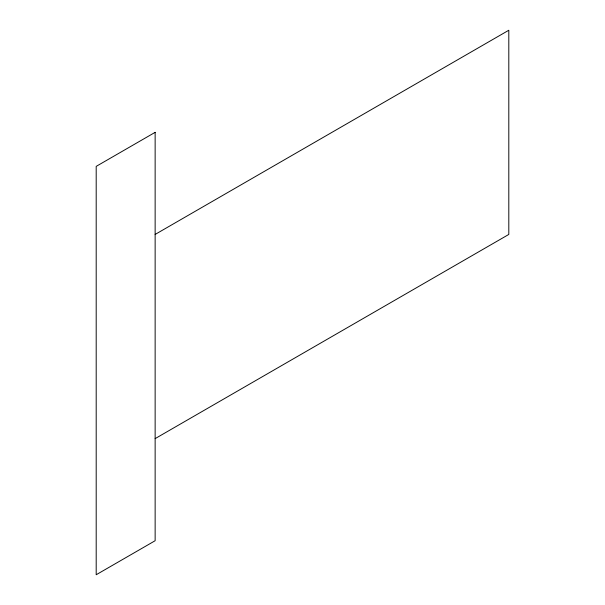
<?xml version="1.0" encoding="UTF-8"?>
<svg xmlns="http://www.w3.org/2000/svg" width="605" height="605" viewBox="0 0 605 605"><rect width="100%" height="100%" fill="white"/><g stroke="black" fill="none" stroke-linecap="round" stroke-linejoin="round"><path stroke-width="0.91" d="M155.137 234.438L508.805 30.25L508.805 234.438L155.137 438.625M155.137 132.344L96.195 166.375L96.195 574.75L155.137 540.719L155.137 132.344"/></g></svg>
